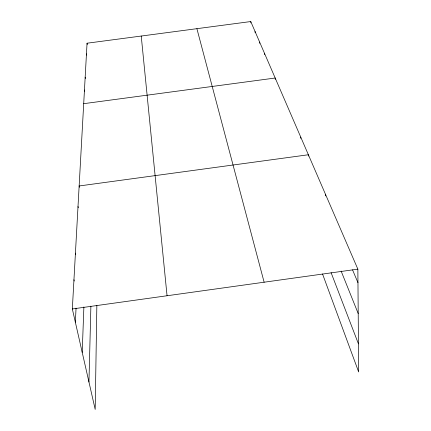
<?xml version="1.0" encoding="UTF-8"?>
<svg xmlns="http://www.w3.org/2000/svg" width="431" height="431" viewBox="0 0 431 431"><rect width="100%" height="100%" fill="white"/><g stroke="black" fill="none" stroke-linecap="round" stroke-linejoin="round"><path stroke-width="0.65" d="M96.851 305.45L95.192 409.45L72.338 308.962L87.051 43.213L250.761 21.55L357.859 269.138L358.662 371.964L322.539 273.976M88.948 382.001L90.887 306.145M82.208 352.369L83.883 306.953M75.35 322.216L76.05 308.1M72.338 308.962L357.859 269.138M83.7 103.677L275.188 78.022L275.269 79.326M352.536 269.849L357.967 282.693M341.12 271.072L358.209 313.542M331.089 272.645L358.441 343.863M196.897 28.678L264.128 282.213M73.954 279.73L74.24 281.023M75.43 253.126L75.7 254.387M78.011 206.508L78.27 207.769M79.406 187.269L79.148 185.971L308.38 154.756L308.434 156.07M84.46 89.987L84.691 91.243M85.171 77.176L85.408 78.485M86.459 53.853L86.685 55.103M87.051 43.213L87.283 44.522M141.233 36.042L167.05 295.752M250.761 21.55L250.858 22.87M255.066 31.495L255.152 32.756M259.629 42.055L259.721 43.348M264.489 53.282L264.575 54.602M300.736 137.085L300.795 138.367M325.637 194.64L325.674 195.954"/></g></svg>
